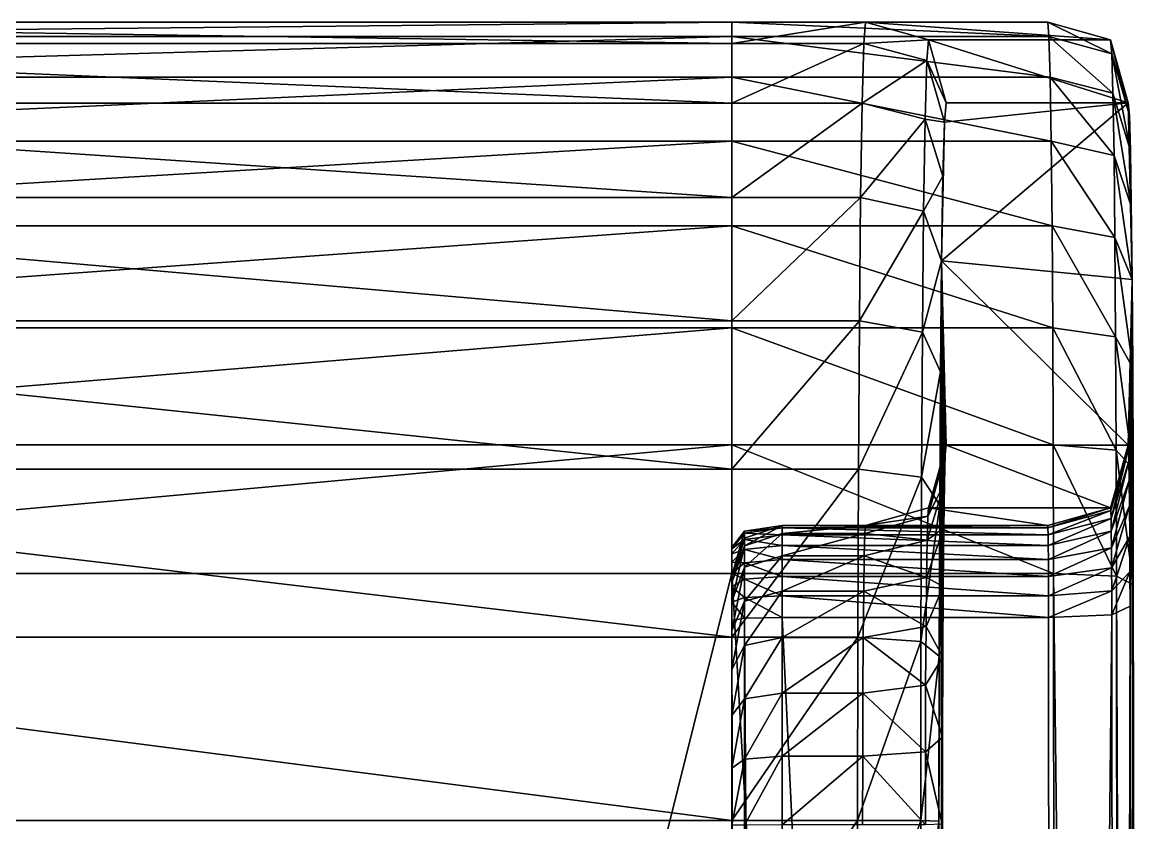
# Model space of a CAD drawing. Header units: metres. Extents: x -3624 to 1108, y -1406 to 909.
# Drawn here: x -671.14 to -648.96, y 893.55 to 909.46 of the extents above; entities that cross this region are included whole.
import ezdxf

# ---------------------------------------------------------------- set-up
doc = ezdxf.new("R2010")
doc.units = ezdxf.units.M

msp = doc.modelspace()

# ---------------------------------------------------------------- linework, layer by layer
for points in [[(-657.045, 909.458, 366.669), (-657.045, 909.176, 369.26), (-685.227, 909.176, 369.26)], [(-685.227, 909.176, 369.26), (-685.227, 909.458, 366.669), (-657.045, 909.458, 366.669)], [(-657.045, 909.458, -2.001), (-657.045, 909.458, 366.669), (-685.227, 909.458, 366.669)], [(-685.227, 909.458, 366.669), (-685.227, 909.458, -2.001), (-657.045, 909.458, -2.001)], [(-657.045, 909.04, -5.647), (-657.045, 909.458, -2.001), (-685.227, 909.458, -2.001)], [(-685.227, 909.458, -2.001), (-685.227, 909.04, -5.647), (-657.045, 909.04, -5.647)], [(-657.045, 909.458, 366.669), (-650.77, 909.458, 366.669), (-650.745, 909.176, 369.26)], [(-650.745, 909.176, 369.26), (-657.045, 909.176, 369.26), (-657.045, 909.458, 366.669)], [(-657.045, 909.458, -2.001), (-654.388, 909.458, -2.001), (-650.77, 909.458, 366.669)], [(-650.77, 909.458, 366.669), (-657.045, 909.458, 366.669), (-657.045, 909.458, -2.001)], [(-657.045, 909.04, -5.647), (-654.424, 909.04, -5.647), (-654.388, 909.458, -2.001)], [(-654.388, 909.458, -2.001), (-657.045, 909.458, -2.001), (-657.045, 909.04, -5.647)], [(-653.138, 909.108, -1.994), (-654.388, 909.458, -2.001), (-654.424, 909.04, -5.647)], [(-649.521, 909.108, 366.638), (-650.77, 909.458, 366.669), (-654.388, 909.458, -2.001)], [(-654.388, 909.458, -2.001), (-653.138, 909.108, -1.994), (-649.521, 909.108, 366.638)], [(-649.496, 908.832, 369.173), (-650.745, 909.176, 369.26), (-650.77, 909.458, 366.669)], [(-650.77, 909.458, 366.669), (-649.521, 909.108, 366.638), (-649.496, 908.832, 369.173)], [(-657.045, 909.176, 369.26), (-657.045, 908.37, 371.663), (-685.227, 908.37, 371.663)], [(-685.227, 908.37, 371.663), (-685.227, 909.176, 369.26), (-657.045, 909.176, 369.26)], [(-657.045, 909.176, 369.26), (-650.745, 909.176, 369.26), (-650.721, 908.37, 371.663)], [(-650.721, 908.37, 371.663), (-657.045, 908.37, 371.663), (-657.045, 909.176, 369.26)], [(-654.424, 909.04, -5.647), (-653.173, 908.697, -5.579), (-653.138, 909.108, -1.994)], [(-652.787, 907.858, -1.926), (-653.138, 909.108, -1.994), (-653.173, 908.697, -5.579)], [(-649.171, 907.858, 366.567), (-649.521, 909.108, 366.638), (-653.138, 909.108, -1.994)], [(-653.138, 909.108, -1.994), (-652.787, 907.858, -1.926), (-649.171, 907.858, 366.567)], [(-649.473, 908.05, 371.504), (-650.721, 908.37, 371.663), (-650.745, 909.176, 369.26)], [(-650.745, 909.176, 369.26), (-649.496, 908.832, 369.173), (-649.473, 908.05, 371.504)], [(-649.148, 907.604, 368.9), (-649.496, 908.832, 369.173), (-649.521, 909.108, 366.638)], [(-649.521, 909.108, 366.638), (-649.171, 907.858, 366.567), (-649.148, 907.604, 368.9)], [(-657.045, 907.849, -8.997), (-657.045, 909.04, -5.647), (-685.227, 909.04, -5.647)], [(-685.227, 909.04, -5.647), (-685.227, 907.849, -8.997), (-657.045, 907.849, -8.997)], [(-657.045, 907.849, -8.997), (-654.457, 907.849, -8.997), (-654.424, 909.04, -5.647)], [(-654.424, 909.04, -5.647), (-657.045, 909.04, -5.647), (-657.045, 907.849, -8.997)], [(-653.173, 908.697, -5.579), (-654.424, 909.04, -5.647), (-654.457, 907.849, -8.997)], [(-654.457, 907.849, -8.997), (-653.205, 907.532, -8.856), (-653.173, 908.697, -5.579)], [(-652.821, 907.471, -5.298), (-653.173, 908.697, -5.579), (-653.205, 907.532, -8.856)], [(-653.173, 908.697, -5.579), (-652.821, 907.471, -5.298), (-652.787, 907.858, -1.926)], [(-649.128, 906.907, 370.978), (-649.473, 908.05, 371.504), (-649.496, 908.832, 369.173)], [(-649.496, 908.832, 369.173), (-649.148, 907.604, 368.9), (-649.128, 906.907, 370.978)], [(-657.045, 908.37, 371.663), (-657.045, 907.097, 373.813), (-685.227, 907.097, 373.813)], [(-685.227, 907.097, 373.813), (-685.227, 908.37, 371.663), (-657.045, 908.37, 371.663)], [(-657.045, 908.37, 371.663), (-650.721, 908.37, 371.663), (-650.7, 907.097, 373.813)], [(-650.7, 907.097, 373.813), (-657.045, 907.097, 373.813), (-657.045, 908.37, 371.663)], [(-649.452, 906.814, 373.591), (-650.7, 907.097, 373.813), (-650.721, 908.37, 371.663)], [(-650.721, 908.37, 371.663), (-649.473, 908.05, 371.504), (-649.452, 906.814, 373.591)], [(-649.11, 905.805, 372.839), (-649.452, 906.814, 373.591), (-649.473, 908.05, 371.504)], [(-649.473, 908.05, 371.504), (-649.128, 906.907, 370.978), (-649.11, 905.805, 372.839)], [(-657.045, 905.978, -11.958), (-657.045, 907.849, -8.997), (-685.227, 907.849, -8.997)], [(-685.227, 907.849, -8.997), (-685.227, 905.978, -11.958), (-657.045, 905.978, -11.958)], [(-657.045, 905.978, -11.958), (-654.486, 905.978, -11.958), (-654.457, 907.849, -8.997)], [(-654.457, 907.849, -8.997), (-657.045, 907.849, -8.997), (-657.045, 905.978, -11.958)], [(-653.205, 907.532, -8.856), (-654.457, 907.849, -8.997), (-654.486, 905.978, -11.958)], [(-649.171, 907.858, 366.567), (-652.821, 907.471, -5.298), (-652.876, 904.719, -10.972)], [(-649.094, 904.349, 374.429), (-649.171, 907.858, 366.567), (-652.876, 904.719, -10.972)], [(-649.171, 907.858, 366.567), (-652.787, 907.858, -1.926), (-652.821, 907.471, -5.298)], [(-649.128, 906.907, 370.978), (-649.148, 907.604, 368.9), (-649.171, 907.858, 366.567)], [(-649.094, 904.349, 374.429), (-649.128, 906.907, 370.978), (-649.171, 907.858, 366.567)], [(-654.486, 905.978, -11.958), (-653.234, 905.703, -11.751), (-653.205, 907.532, -8.856)], [(-652.85, 906.401, -8.309), (-653.205, 907.532, -8.856), (-653.234, 905.703, -11.751)], [(-653.205, 907.532, -8.856), (-652.85, 906.401, -8.309), (-652.821, 907.471, -5.298)], [(-652.821, 907.471, -5.298), (-652.85, 906.401, -8.309), (-652.876, 904.719, -10.972)], [(-657.045, 907.097, 373.813), (-657.045, 905.416, 375.648), (-685.227, 905.416, 375.648)], [(-685.227, 905.416, 375.648), (-685.227, 907.097, 373.813), (-657.045, 907.097, 373.813)], [(-657.045, 907.097, 373.813), (-650.7, 907.097, 373.813), (-650.682, 905.416, 375.648)], [(-650.682, 905.416, 375.648), (-657.045, 905.416, 375.648), (-657.045, 907.097, 373.813)], [(-649.435, 905.182, 375.372), (-650.682, 905.416, 375.648), (-650.7, 907.097, 373.813)], [(-650.7, 907.097, 373.813), (-649.452, 906.814, 373.591), (-649.435, 905.182, 375.372)], [(-649.094, 904.349, 374.429), (-649.11, 905.805, 372.839), (-649.128, 906.907, 370.978)], [(-649.094, 904.349, 374.429), (-649.435, 905.182, 375.372), (-649.452, 906.814, 373.591)], [(-649.452, 906.814, 373.591), (-649.11, 905.805, 372.839), (-649.094, 904.349, 374.429)], [(-653.234, 905.703, -11.751), (-652.876, 904.719, -10.972), (-652.85, 906.401, -8.309)], [(-657.045, 903.524, -14.434), (-657.045, 905.978, -11.958), (-685.227, 905.978, -11.958)], [(-685.227, 905.978, -11.958), (-685.227, 903.524, -14.434), (-657.045, 903.524, -14.434)], [(-657.045, 903.524, -14.434), (-654.51, 903.524, -14.434), (-654.486, 905.978, -11.958)], [(-654.486, 905.978, -11.958), (-657.045, 905.978, -11.958), (-657.045, 903.524, -14.434)], [(-653.234, 905.703, -11.751), (-654.486, 905.978, -11.958), (-654.51, 903.524, -14.434)], [(-654.51, 903.524, -14.434), (-653.258, 903.302, -14.173), (-653.234, 905.703, -11.751)], [(-652.876, 904.719, -10.972), (-653.234, 905.703, -11.751), (-653.258, 903.302, -14.173)], [(-657.045, 905.416, 375.648), (-657.045, 903.384, 377.104), (-685.227, 903.384, 377.104)], [(-685.227, 903.384, 377.104), (-685.227, 905.416, 375.648), (-657.045, 905.416, 375.648)], [(-657.045, 905.416, 375.648), (-650.682, 905.416, 375.648), (-650.668, 903.384, 377.104)], [(-650.668, 903.384, 377.104), (-657.045, 903.384, 377.104), (-657.045, 905.416, 375.648)], [(-649.421, 903.21, 376.785), (-650.668, 903.384, 377.104), (-650.682, 905.416, 375.648)], [(-650.682, 905.416, 375.648), (-649.435, 905.182, 375.372), (-649.421, 903.21, 376.785)], [(-649.082, 902.59, 375.689), (-649.421, 903.21, 376.785), (-649.435, 905.182, 375.372)], [(-649.435, 905.182, 375.372), (-649.094, 904.349, 374.429), (-649.082, 902.59, 375.689)], [(-653.258, 903.302, -14.173), (-652.898, 902.511, -13.2), (-652.876, 904.719, -10.972)], [(-652.876, 904.719, -10.972), (-652.915, 899.863, -14.904), (-652.929, 893.584, -16.406)], [(-652.876, 904.719, -10.972), (-652.929, 893.584, -16.406), (-652.878, 882.355, -11.167)], [(-652.876, 904.719, -10.972), (-652.898, 902.511, -13.2), (-652.915, 899.863, -14.904)], [(-652.861, 895.254, -9.413), (-652.876, 904.719, -10.972), (-652.878, 882.355, -11.167)], [(-649.169, 901.059, 366.74), (-649.094, 904.349, 374.429), (-652.876, 904.719, -10.972)], [(-652.789, 901.059, -2.109), (-649.169, 901.059, 366.74), (-652.876, 904.719, -10.972)], [(-652.805, 900.87, -3.748), (-652.789, 901.059, -2.109), (-652.876, 904.719, -10.972)], [(-652.821, 900.303, -5.344), (-652.805, 900.87, -3.748), (-652.876, 904.719, -10.972)], [(-652.835, 899.413, -6.753), (-652.821, 900.303, -5.344), (-652.876, 904.719, -10.972)], [(-652.846, 898.246, -7.929), (-652.835, 899.413, -6.753), (-652.876, 904.719, -10.972)], [(-652.855, 896.845, -8.831), (-652.846, 898.246, -7.929), (-652.876, 904.719, -10.972)], [(-652.861, 895.254, -9.413), (-652.855, 896.845, -8.831), (-652.876, 904.719, -10.972)], [(-649.169, 901.059, 366.74), (-649.163, 900.983, 367.43), (-649.094, 904.349, 374.429)], [(-649.163, 900.983, 367.43), (-649.156, 900.74, 368.155), (-649.094, 904.349, 374.429)], [(-649.156, 900.74, 368.155), (-649.149, 900.357, 368.802), (-649.094, 904.349, 374.429)], [(-649.149, 900.357, 368.802), (-649.144, 899.852, 369.353), (-649.094, 904.349, 374.429)], [(-649.144, 899.852, 369.353), (-649.139, 899.24, 369.791), (-649.094, 904.349, 374.429)], [(-649.139, 899.24, 369.791), (-649.136, 898.539, 370.097), (-649.094, 904.349, 374.429)], [(-649.136, 898.539, 370.097), (-649.135, 897.858, 370.232), (-649.094, 904.349, 374.429)], [(-649.135, 897.858, 370.232), (-649.039, 785.295, 380.079), (-649.094, 904.349, 374.429)], [(-649.073, 900.581, 376.565), (-649.082, 902.59, 375.689), (-649.094, 904.349, 374.429)], [(-648.972, 785.897, 386.853), (-649.073, 900.581, 376.565), (-649.094, 904.349, 374.429)], [(-648.963, 771.043, 387.781), (-648.972, 785.897, 386.853), (-649.094, 904.349, 374.429)], [(-649.031, 774.42, 380.827), (-648.963, 771.043, 387.781), (-649.094, 904.349, 374.429)], [(-649.033, 778.05, 380.623), (-649.031, 774.42, 380.827), (-649.094, 904.349, 374.429)], [(-649.036, 781.677, 380.374), (-649.033, 778.05, 380.623), (-649.094, 904.349, 374.429)], [(-649.039, 785.295, 380.079), (-649.036, 781.677, 380.374), (-649.094, 904.349, 374.429)], [(-657.045, 900.579, -16.33), (-657.045, 903.524, -14.434), (-685.227, 903.524, -14.434)], [(-685.227, 903.524, -14.434), (-685.227, 900.579, -16.33), (-657.045, 900.579, -16.33)], [(-657.045, 903.384, 377.104), (-657.045, 901.061, 378.117), (-685.227, 901.061, 378.117)], [(-685.227, 901.061, 378.117), (-685.227, 903.384, 377.104), (-657.045, 903.384, 377.104)], [(-657.045, 900.579, -16.33), (-654.529, 900.579, -16.33), (-654.51, 903.524, -14.434)], [(-654.51, 903.524, -14.434), (-657.045, 903.524, -14.434), (-657.045, 900.579, -16.33)], [(-657.045, 903.384, 377.104), (-650.668, 903.384, 377.104), (-650.658, 901.061, 378.117)], [(-650.658, 901.061, 378.117), (-657.045, 901.061, 378.117), (-657.045, 903.384, 377.104)], [(-653.258, 903.302, -14.173), (-654.51, 903.524, -14.434), (-654.529, 900.579, -16.33)], [(-649.411, 900.956, 377.768), (-650.658, 901.061, 378.117), (-650.668, 903.384, 377.104)], [(-650.668, 903.384, 377.104), (-649.421, 903.21, 376.785), (-649.411, 900.956, 377.768)], [(-654.529, 900.579, -16.33), (-653.276, 900.422, -16.027), (-653.258, 903.302, -14.173)], [(-652.898, 902.511, -13.2), (-653.258, 903.302, -14.173), (-653.276, 900.422, -16.027)], [(-649.073, 900.581, 376.565), (-649.411, 900.956, 377.768), (-649.421, 903.21, 376.785)], [(-649.421, 903.21, 376.785), (-649.082, 902.59, 375.689), (-649.073, 900.581, 376.565)], [(-653.276, 900.422, -16.027), (-652.915, 899.863, -14.904), (-652.898, 902.511, -13.2)], [(-657.045, 901.061, 378.117), (-657.045, 898.504, 378.623), (-685.227, 898.504, 378.623)], [(-685.227, 898.504, 378.623), (-685.227, 901.061, 378.117), (-657.045, 901.061, 378.117)], [(-657.045, 901.061, 378.117), (-650.658, 901.061, 378.117), (-650.653, 898.504, 378.623)], [(-650.653, 898.504, 378.623), (-657.045, 898.504, 378.623), (-657.045, 901.061, 378.117)], [(-652.789, 901.059, -2.109), (-653.138, 899.809, -2.034), (-649.52, 899.809, 366.676)], [(-653.138, 899.809, -2.034), (-652.789, 901.059, -2.109), (-652.805, 900.87, -3.748)], [(-649.52, 899.809, 366.676), (-649.169, 901.059, 366.74), (-652.789, 901.059, -2.109)], [(-649.406, 898.455, 378.264), (-650.653, 898.504, 378.623), (-650.658, 901.061, 378.117)], [(-650.658, 901.061, 378.117), (-649.411, 900.956, 377.768), (-649.406, 898.455, 378.264)], [(-649.169, 901.059, 366.74), (-649.52, 899.809, 366.676), (-649.515, 899.755, 367.164)], [(-649.515, 899.755, 367.164), (-649.163, 900.983, 367.43), (-649.169, 901.059, 366.74)], [(-649.163, 900.983, 367.43), (-649.515, 899.755, 367.164), (-649.511, 899.597, 367.635)], [(-649.511, 899.597, 367.635), (-649.156, 900.74, 368.155), (-649.163, 900.983, 367.43)], [(-649.069, 898.278, 377.021), (-649.406, 898.455, 378.264), (-649.411, 900.956, 377.768)], [(-649.411, 900.956, 377.768), (-649.073, 900.581, 376.565), (-649.069, 898.278, 377.021)], [(-652.805, 900.87, -3.748), (-653.152, 899.645, -3.46), (-653.138, 899.809, -2.034)], [(-653.152, 899.645, -3.46), (-652.805, 900.87, -3.748), (-652.821, 900.303, -5.344)], [(-649.156, 900.74, 368.155), (-649.511, 899.597, 367.635), (-649.507, 899.347, 368.057)], [(-649.507, 899.347, 368.057), (-649.149, 900.357, 368.802), (-649.156, 900.74, 368.155)], [(-657.045, 897.239, -17.551), (-657.045, 900.579, -16.33), (-685.227, 900.579, -16.33)], [(-685.227, 900.579, -16.33), (-685.227, 897.239, -17.551), (-657.045, 897.239, -17.551)], [(-657.045, 897.239, -17.551), (-654.541, 897.239, -17.551), (-654.529, 900.579, -16.33)], [(-654.529, 900.579, -16.33), (-657.045, 900.579, -16.33), (-657.045, 897.239, -17.551)], [(-653.276, 900.422, -16.027), (-654.529, 900.579, -16.33), (-654.541, 897.239, -17.551)], [(-648.972, 785.897, 386.853), (-649.069, 898.278, 377.021), (-649.073, 900.581, 376.565)], [(-654.541, 897.239, -17.551), (-653.287, 897.156, -17.221), (-653.276, 900.422, -16.027)], [(-652.915, 899.863, -14.904), (-653.276, 900.422, -16.027), (-653.287, 897.156, -17.221)], [(-652.821, 900.303, -5.344), (-653.166, 899.171, -4.791), (-653.152, 899.645, -3.46)], [(-653.166, 899.171, -4.791), (-652.821, 900.303, -5.344), (-652.835, 899.413, -6.753)], [(-649.149, 900.357, 368.802), (-649.507, 899.347, 368.057), (-649.503, 899.018, 368.416)], [(-649.503, 899.018, 368.416), (-649.144, 899.852, 369.353), (-649.149, 900.357, 368.802)], [(-653.138, 899.809, -2.034), (-654.388, 899.458, -2.001), (-650.77, 899.458, 366.669)], [(-654.388, 899.458, -2.001), (-653.138, 899.809, -2.034), (-653.152, 899.645, -3.46)], [(-653.287, 897.156, -17.221), (-652.926, 896.861, -16.001), (-652.915, 899.863, -14.904)], [(-650.77, 899.458, 366.669), (-649.52, 899.809, 366.676), (-653.138, 899.809, -2.034)], [(-652.915, 899.863, -14.904), (-652.926, 896.861, -16.001), (-652.929, 893.584, -16.406)], [(-649.52, 899.809, 366.676), (-650.77, 899.458, 366.669), (-650.766, 899.412, 367.101)], [(-650.766, 899.412, 367.101), (-649.515, 899.755, 367.164), (-649.52, 899.809, 366.676)], [(-649.144, 899.852, 369.353), (-649.503, 899.018, 368.416), (-649.5, 898.62, 368.702)], [(-649.5, 898.62, 368.702), (-649.139, 899.24, 369.791), (-649.144, 899.852, 369.353)], [(-653.152, 899.645, -3.46), (-654.402, 899.302, -3.368), (-654.388, 899.458, -2.001)], [(-654.402, 899.302, -3.368), (-653.152, 899.645, -3.46), (-653.166, 899.171, -4.791)], [(-649.515, 899.755, 367.164), (-650.766, 899.412, 367.101), (-650.762, 899.277, 367.501)], [(-650.762, 899.277, 367.501), (-649.511, 899.597, 367.635), (-649.515, 899.755, 367.164)], [(-649.511, 899.597, 367.635), (-650.762, 899.277, 367.501), (-650.759, 899.065, 367.86)], [(-650.759, 899.065, 367.86), (-649.507, 899.347, 368.057), (-649.511, 899.597, 367.635)], [(-656.795, 899.308, 367.078), (-656.795, 899.35, 366.663), (-657.045, 899.025, 366.646)], [(-656.795, 899.35, 366.663), (-656.795, 899.208, -1.987), (-657.045, 898.458, -1.944)], [(-657.045, 898.458, -1.944), (-657.045, 899.025, 366.646), (-656.795, 899.35, 366.663)], [(-656.045, 899.412, 367.101), (-656.045, 899.458, 366.669), (-656.795, 899.35, 366.663)], [(-656.045, 899.458, 366.669), (-656.045, 899.458, -2.001), (-656.795, 899.208, -1.987)], [(-656.795, 899.208, -1.987), (-656.795, 899.35, 366.663), (-656.045, 899.458, 366.669)], [(-656.045, 899.458, -2.001), (-656.045, 899.302, -3.368), (-656.795, 899.057, -3.311)], [(-656.795, 899.057, -3.311), (-656.795, 899.208, -1.987), (-656.045, 899.458, -2.001)], [(-656.045, 899.277, 367.501), (-656.045, 899.412, 367.101), (-656.795, 899.308, 367.078)], [(-656.795, 899.35, 366.663), (-656.795, 899.308, 367.078), (-656.045, 899.412, 367.101)], [(-654.388, 899.458, -2.001), (-654.402, 899.302, -3.368), (-656.045, 899.302, -3.368)], [(-656.045, 899.302, -3.368), (-656.045, 899.458, -2.001), (-654.388, 899.458, -2.001)], [(-650.77, 899.458, 366.669), (-654.388, 899.458, -2.001), (-656.045, 899.458, -2.001)], [(-656.045, 899.458, -2.001), (-656.045, 899.458, 366.669), (-650.77, 899.458, 366.669)], [(-650.766, 899.412, 367.101), (-650.77, 899.458, 366.669), (-656.045, 899.458, 366.669)], [(-656.045, 899.458, 366.669), (-656.045, 899.412, 367.101), (-650.766, 899.412, 367.101)], [(-650.762, 899.277, 367.501), (-650.766, 899.412, 367.101), (-656.045, 899.412, 367.101)], [(-656.045, 899.412, 367.101), (-656.045, 899.277, 367.501), (-650.762, 899.277, 367.501)], [(-652.835, 899.413, -6.753), (-653.177, 898.429, -5.966), (-653.166, 899.171, -4.791)], [(-653.177, 898.429, -5.966), (-652.835, 899.413, -6.753), (-652.846, 898.246, -7.929)], [(-649.507, 899.347, 368.057), (-650.759, 899.065, 367.86), (-650.756, 898.784, 368.165)], [(-650.756, 898.784, 368.165), (-649.503, 899.018, 368.416), (-649.507, 899.347, 368.057)], [(-656.795, 899.182, 367.458), (-656.795, 899.308, 367.078), (-657.045, 898.999, 367.01)], [(-657.045, 899.025, 366.646), (-657.045, 898.999, 367.01), (-656.795, 899.308, 367.078)], [(-656.795, 899.208, -1.987), (-656.795, 899.057, -3.311), (-657.045, 898.321, -3.141)], [(-657.045, 898.321, -3.141), (-657.045, 898.458, -1.944), (-656.795, 899.208, -1.987)], [(-656.795, 898.981, 367.798), (-656.795, 899.182, 367.458), (-657.045, 898.898, 367.328)], [(-657.045, 898.999, 367.01), (-657.045, 898.898, 367.328), (-656.795, 899.182, 367.458)], [(-656.795, 899.308, 367.078), (-656.795, 899.182, 367.458), (-656.045, 899.277, 367.501)], [(-656.045, 899.302, -3.368), (-656.045, 898.855, -4.624), (-656.795, 898.629, -4.514)], [(-656.795, 898.629, -4.514), (-656.795, 899.057, -3.311), (-656.045, 899.302, -3.368)], [(-656.045, 899.065, 367.86), (-656.045, 899.277, 367.501), (-656.795, 899.182, 367.458)], [(-656.795, 899.182, 367.458), (-656.795, 898.981, 367.798), (-656.045, 899.065, 367.86)], [(-654.402, 899.302, -3.368), (-654.414, 898.855, -4.624), (-656.045, 898.855, -4.624)], [(-656.045, 898.855, -4.624), (-656.045, 899.302, -3.368), (-654.402, 899.302, -3.368)], [(-650.759, 899.065, 367.86), (-650.762, 899.277, 367.501), (-656.045, 899.277, 367.501)], [(-656.045, 899.277, 367.501), (-656.045, 899.065, 367.86), (-650.759, 899.065, 367.86)], [(-653.166, 899.171, -4.791), (-654.414, 898.855, -4.624), (-654.402, 899.302, -3.368)], [(-654.414, 898.855, -4.624), (-653.166, 899.171, -4.791), (-653.177, 898.429, -5.966)], [(-649.139, 899.24, 369.791), (-649.5, 898.62, 368.702), (-649.498, 898.164, 368.901)], [(-649.498, 898.164, 368.901), (-649.136, 898.539, 370.097), (-649.139, 899.24, 369.791)], [(-656.795, 899.057, -3.311), (-656.795, 898.629, -4.514), (-657.045, 897.95, -4.184)], [(-657.045, 897.95, -4.184), (-657.045, 898.321, -3.141), (-656.795, 899.057, -3.311)], [(-657.045, 785.077, 377.504), (-657.045, 898.999, 367.01), (-657.045, 899.025, 366.646)], [(-657.045, 508.727, 368.046), (-657.045, 785.077, 377.504), (-657.045, 899.025, 366.646)], [(-657.045, 899.025, 366.646), (-657.045, 898.458, -1.944), (-657.045, 898.321, -3.141)], [(-657.045, 899.025, 366.646), (-657.045, 898.321, -3.141), (-657.045, 897.366, -5.108)], [(-657.045, 899.025, 366.646), (-657.045, 897.366, -5.108), (-657.045, 893.502, -6.995)], [(-657.045, 899.025, 366.646), (-657.045, 893.502, -6.995), (-657.045, 882.01, 353.706)], [(-657.045, 899.025, 366.646), (-657.045, 882.01, 353.706), (-657.045, 881.919, 354.549)], [(-657.045, 899.025, 366.646), (-657.045, 881.919, 354.549), (-657.045, 881.704, 355.386)], [(-657.045, 899.025, 366.646), (-657.045, 881.704, 355.386), (-657.045, 881.372, 356.176)], [(-657.045, 899.025, 366.646), (-657.045, 881.372, 356.176), (-657.045, 880.93, 356.906)], [(-657.045, 899.025, 366.646), (-657.045, 880.93, 356.906), (-657.045, 880.384, 357.567)], [(-657.045, 899.025, 366.646), (-657.045, 880.384, 357.567), (-657.045, 879.744, 358.146)], [(-657.045, 899.025, 366.646), (-657.045, 879.744, 358.146), (-657.045, 879.014, 358.633)], [(-657.045, 899.025, 366.646), (-657.045, 879.014, 358.633), (-657.045, 878.211, 358.984)], [(-657.045, 899.025, 366.646), (-657.045, 878.211, 358.984), (-657.045, 877.377, 359.211)], [(-657.045, 899.025, 366.646), (-657.045, 877.377, 359.211), (-657.045, 876.527, 359.314)], [(-657.045, 899.025, 366.646), (-657.045, 876.527, 359.314), (-657.045, 875.673, 359.291)], [(-657.045, 899.025, 366.646), (-657.045, 875.673, 359.291), (-657.045, 874.83, 359.144)], [(-657.045, 508.727, 368.046), (-657.045, 899.025, 366.646), (-657.045, 874.83, 359.144)], [(-657.045, 785.077, 377.504), (-657.045, 898.898, 367.328), (-657.045, 898.999, 367.01)], [(-656.795, 898.716, 368.088), (-656.795, 898.981, 367.798), (-657.045, 898.731, 367.612)], [(-657.045, 898.898, 367.328), (-657.045, 898.731, 367.612), (-656.795, 898.981, 367.798)], [(-656.045, 898.784, 368.165), (-656.045, 899.065, 367.86), (-656.795, 898.981, 367.798)], [(-656.795, 898.981, 367.798), (-656.795, 898.716, 368.088), (-656.045, 898.784, 368.165)], [(-650.756, 898.784, 368.165), (-650.759, 899.065, 367.86), (-656.045, 899.065, 367.86)], [(-656.045, 899.065, 367.86), (-656.045, 898.784, 368.165), (-650.756, 898.784, 368.165)], [(-649.503, 899.018, 368.416), (-650.756, 898.784, 368.165), (-650.753, 898.446, 368.408)], [(-650.753, 898.446, 368.408), (-649.5, 898.62, 368.702), (-649.503, 899.018, 368.416)], [(-657.045, 785.077, 377.504), (-657.045, 898.731, 367.612), (-657.045, 898.898, 367.328)], [(-657.045, 785.077, 377.504), (-657.045, 898.509, 367.855), (-657.045, 898.731, 367.612)], [(-657.045, 898.731, 367.612), (-657.045, 898.509, 367.855), (-656.795, 898.716, 368.088)], [(-656.795, 898.395, 368.318), (-656.795, 898.716, 368.088), (-657.045, 898.509, 367.855)], [(-656.045, 898.855, -4.624), (-656.045, 898.153, -5.735), (-656.795, 897.957, -5.578)], [(-656.795, 897.957, -5.578), (-656.795, 898.629, -4.514), (-656.045, 898.855, -4.624)], [(-656.045, 898.446, 368.408), (-656.045, 898.784, 368.165), (-656.795, 898.716, 368.088)], [(-656.795, 898.716, 368.088), (-656.795, 898.395, 368.318), (-656.045, 898.446, 368.408)], [(-654.414, 898.855, -4.624), (-654.425, 898.153, -5.735), (-656.045, 898.153, -5.735)], [(-656.045, 898.153, -5.735), (-656.045, 898.855, -4.624), (-654.414, 898.855, -4.624)], [(-650.753, 898.446, 368.408), (-650.756, 898.784, 368.165), (-656.045, 898.784, 368.165)], [(-656.045, 898.784, 368.165), (-656.045, 898.446, 368.408), (-650.753, 898.446, 368.408)], [(-653.177, 898.429, -5.966), (-654.425, 898.153, -5.735), (-654.414, 898.855, -4.624)], [(-657.045, 898.504, 378.623), (-657.045, 786.032, 388.463), (-685.227, 786.032, 388.463)], [(-685.227, 786.032, 388.463), (-685.227, 898.504, 378.623), (-657.045, 898.504, 378.623)], [(-656.795, 898.629, -4.514), (-656.795, 897.957, -5.578), (-657.045, 897.366, -5.108)], [(-657.045, 897.366, -5.108), (-657.045, 897.95, -4.184), (-656.795, 898.629, -4.514)], [(-657.045, 785.077, 377.504), (-657.045, 898.24, 368.046), (-657.045, 898.509, 367.855)], [(-657.045, 898.509, 367.855), (-657.045, 898.24, 368.046), (-656.795, 898.395, 368.318)], [(-657.045, 898.504, 378.623), (-650.653, 898.504, 378.623), (-650.556, 786.032, 388.463)], [(-650.556, 786.032, 388.463), (-657.045, 786.032, 388.463), (-657.045, 898.504, 378.623)], [(-649.5, 898.62, 368.702), (-650.753, 898.446, 368.408), (-650.751, 898.059, 368.577)], [(-650.751, 898.059, 368.577), (-649.498, 898.164, 368.901), (-649.5, 898.62, 368.702)], [(-649.31, 786.003, 388.102), (-650.556, 786.032, 388.463), (-650.653, 898.504, 378.623)], [(-650.653, 898.504, 378.623), (-649.406, 898.455, 378.264), (-649.31, 786.003, 388.102)], [(-649.136, 898.539, 370.097), (-649.498, 898.164, 368.901), (-649.497, 897.682, 368.996)], [(-649.497, 897.682, 368.996), (-649.135, 897.858, 370.232), (-649.136, 898.539, 370.097)], [(-656.795, 898.027, 368.476), (-656.795, 898.395, 368.318), (-657.045, 898.24, 368.046)], [(-657.045, 898.321, -3.141), (-657.045, 897.95, -4.184), (-657.045, 897.366, -5.108)], [(-657.045, 785.077, 377.504), (-657.045, 897.933, 368.174), (-657.045, 898.24, 368.046)], [(-657.045, 898.24, 368.046), (-657.045, 897.933, 368.174), (-656.795, 898.027, 368.476)], [(-656.045, 898.059, 368.577), (-656.045, 898.446, 368.408), (-656.795, 898.395, 368.318)], [(-656.795, 898.395, 368.318), (-656.795, 898.027, 368.476), (-656.045, 898.059, 368.577)], [(-650.751, 898.059, 368.577), (-650.753, 898.446, 368.408), (-656.045, 898.446, 368.408)], [(-656.045, 898.446, 368.408), (-656.045, 898.059, 368.577), (-650.751, 898.059, 368.577)], [(-654.425, 898.153, -5.735), (-653.177, 898.429, -5.966), (-653.187, 897.455, -6.949)], [(-652.846, 898.246, -7.929), (-653.187, 897.455, -6.949), (-653.177, 898.429, -5.966)], [(-653.187, 897.455, -6.949), (-652.846, 898.246, -7.929), (-652.855, 896.845, -8.831)], [(-648.972, 785.897, 386.853), (-649.31, 786.003, 388.102), (-649.406, 898.455, 378.264)], [(-649.406, 898.455, 378.264), (-649.069, 898.278, 377.021), (-648.972, 785.897, 386.853)], [(-656.795, 897.617, 368.554), (-656.795, 898.027, 368.476), (-657.045, 897.933, 368.174)], [(-656.045, 898.153, -5.735), (-656.045, 897.233, -6.663), (-656.795, 897.075, -6.468)], [(-656.795, 897.075, -6.468), (-656.795, 897.957, -5.578), (-656.045, 898.153, -5.735)], [(-656.045, 897.632, 368.661), (-656.045, 898.059, 368.577), (-656.795, 898.027, 368.476)], [(-656.795, 898.027, 368.476), (-656.795, 897.617, 368.554), (-656.045, 897.632, 368.661)], [(-654.425, 898.153, -5.735), (-654.434, 897.233, -6.663), (-656.045, 897.233, -6.663)], [(-656.045, 897.233, -6.663), (-656.045, 898.153, -5.735), (-654.425, 898.153, -5.735)], [(-650.751, 897.632, 368.661), (-650.751, 898.059, 368.577), (-656.045, 898.059, 368.577)], [(-656.045, 898.059, 368.577), (-656.045, 897.632, 368.661), (-650.751, 897.632, 368.661)], [(-653.187, 897.455, -6.949), (-654.434, 897.233, -6.663), (-654.425, 898.153, -5.735)], [(-649.498, 898.164, 368.901), (-650.751, 898.059, 368.577), (-650.751, 897.632, 368.661)], [(-650.751, 897.632, 368.661), (-649.497, 897.682, 368.996), (-649.498, 898.164, 368.901)], [(-656.795, 897.957, -5.578), (-656.795, 897.075, -6.468), (-657.045, 896.6, -5.882)], [(-657.045, 896.6, -5.882), (-657.045, 897.366, -5.108), (-656.795, 897.957, -5.578)], [(-657.045, 785.077, 377.504), (-657.045, 897.571, 368.231), (-657.045, 897.933, 368.174)], [(-657.045, 897.933, 368.174), (-657.045, 897.571, 368.231), (-656.795, 897.617, 368.554)], [(-649.135, 897.858, 370.232), (-649.497, 897.682, 368.996), (-649.401, 785.19, 378.837)], [(-649.401, 785.19, 378.837), (-649.039, 785.295, 380.079), (-649.135, 897.858, 370.232)], [(-656.795, 785.14, 378.252), (-656.795, 897.617, 368.554), (-657.045, 897.571, 368.231)], [(-656.045, 785.161, 378.501), (-656.045, 897.632, 368.661), (-656.795, 897.617, 368.554)], [(-656.795, 897.617, 368.554), (-656.795, 785.14, 378.252), (-656.045, 785.161, 378.501)], [(-650.654, 785.161, 378.501), (-650.751, 897.632, 368.661), (-656.045, 897.632, 368.661)], [(-656.045, 897.632, 368.661), (-656.045, 785.161, 378.501), (-650.654, 785.161, 378.501)], [(-649.497, 897.682, 368.996), (-650.751, 897.632, 368.661), (-650.654, 785.161, 378.501)], [(-650.654, 785.161, 378.501), (-649.401, 785.19, 378.837), (-649.497, 897.682, 368.996)], [(-657.045, 897.571, 368.231), (-657.045, 785.077, 377.504), (-656.795, 785.14, 378.252)], [(-657.045, 897.366, -5.108), (-657.045, 896.6, -5.882), (-657.045, 895.681, -6.473)], [(-657.045, 897.366, -5.108), (-657.045, 895.681, -6.473), (-657.045, 893.502, -6.995)], [(-654.434, 897.233, -6.663), (-653.187, 897.455, -6.949), (-653.194, 896.286, -7.702)], [(-652.855, 896.845, -8.831), (-653.194, 896.286, -7.702), (-653.187, 897.455, -6.949)], [(-657.045, 893.598, -18), (-657.045, 897.239, -17.551), (-685.227, 897.239, -17.551)], [(-685.227, 897.239, -17.551), (-685.227, 893.598, -18), (-657.045, 893.598, -18)], [(-657.045, 893.598, -18), (-654.545, 893.598, -18), (-654.541, 897.239, -17.551)], [(-654.541, 897.239, -17.551), (-657.045, 897.239, -17.551), (-657.045, 893.598, -18)], [(-656.045, 897.233, -6.663), (-656.045, 896.129, -7.374), (-656.795, 896.017, -7.149)], [(-656.795, 896.017, -7.149), (-656.795, 897.075, -6.468), (-656.045, 897.233, -6.663)], [(-654.434, 897.233, -6.663), (-654.441, 896.129, -7.374), (-656.045, 896.129, -7.374)], [(-656.045, 896.129, -7.374), (-656.045, 897.233, -6.663), (-654.434, 897.233, -6.663)], [(-653.287, 897.156, -17.221), (-654.541, 897.239, -17.551), (-654.545, 893.598, -18)], [(-654.545, 893.598, -18), (-653.292, 893.595, -17.66), (-653.287, 897.156, -17.221)], [(-653.194, 896.286, -7.702), (-654.441, 896.129, -7.374), (-654.434, 897.233, -6.663)], [(-652.926, 896.861, -16.001), (-653.287, 897.156, -17.221), (-653.292, 893.595, -17.66)], [(-656.795, 897.075, -6.468), (-656.795, 896.017, -7.149), (-657.045, 895.681, -6.473)], [(-657.045, 895.681, -6.473), (-657.045, 896.6, -5.882), (-656.795, 897.075, -6.468)], [(-653.292, 893.595, -17.66), (-652.929, 893.584, -16.406), (-652.926, 896.861, -16.001)], [(-653.194, 896.286, -7.702), (-652.855, 896.845, -8.831), (-652.861, 895.254, -9.413)], [(-654.441, 896.129, -7.374), (-653.194, 896.286, -7.702), (-653.199, 894.959, -8.187)], [(-652.861, 895.254, -9.413), (-653.199, 894.959, -8.187), (-653.194, 896.286, -7.702)], [(-656.045, 896.129, -7.374), (-656.045, 894.876, -7.832), (-656.795, 894.817, -7.587)], [(-656.795, 894.817, -7.587), (-656.795, 896.017, -7.149), (-656.045, 896.129, -7.374)], [(-654.441, 896.129, -7.374), (-654.445, 894.876, -7.832), (-656.045, 894.876, -7.832)], [(-656.045, 894.876, -7.832), (-656.045, 896.129, -7.374), (-654.441, 896.129, -7.374)], [(-653.199, 894.959, -8.187), (-654.445, 894.876, -7.832), (-654.441, 896.129, -7.374)], [(-656.795, 896.017, -7.149), (-656.795, 894.817, -7.587), (-657.045, 894.64, -6.854)], [(-657.045, 894.64, -6.854), (-657.045, 895.681, -6.473), (-656.795, 896.017, -7.149)], [(-657.045, 895.681, -6.473), (-657.045, 894.64, -6.854), (-657.045, 893.502, -6.995)], [(-653.199, 894.959, -8.187), (-652.861, 895.254, -9.413), (-652.863, 893.525, -9.627)], [(-652.863, 893.525, -9.627), (-652.861, 895.254, -9.413), (-652.878, 882.355, -11.167)], [(-654.445, 894.876, -7.832), (-653.199, 894.959, -8.187), (-653.2, 893.514, -8.366)], [(-652.863, 893.525, -9.627), (-653.2, 893.514, -8.366), (-653.199, 894.959, -8.187)], [(-656.795, 894.817, -7.587), (-656.795, 893.508, -7.749), (-657.045, 893.502, -6.995)], [(-657.045, 893.502, -6.995), (-657.045, 894.64, -6.854), (-656.795, 894.817, -7.587)], [(-656.045, 894.876, -7.832), (-656.045, 893.511, -8.001), (-656.795, 893.508, -7.749)], [(-656.795, 893.508, -7.749), (-656.795, 894.817, -7.587), (-656.045, 894.876, -7.832)], [(-654.445, 894.876, -7.832), (-654.447, 893.511, -8.001), (-656.045, 893.511, -8.001)], [(-656.045, 893.511, -8.001), (-656.045, 894.876, -7.832), (-654.445, 894.876, -7.832)], [(-653.2, 893.514, -8.366), (-654.447, 893.511, -8.001), (-654.445, 894.876, -7.832)], [(-657.045, 889.949, -17.614), (-657.045, 893.598, -18), (-685.227, 893.598, -18)], [(-685.227, 893.598, -18), (-685.227, 889.949, -17.614), (-657.045, 889.949, -17.614)], [(-657.045, 889.949, -17.614), (-654.541, 889.949, -17.614), (-654.545, 893.598, -18)], [(-654.545, 893.598, -18), (-657.045, 893.598, -18), (-657.045, 889.949, -17.614)], [(-653.292, 893.595, -17.66), (-654.545, 893.598, -18), (-654.541, 889.949, -17.614)], [(-654.541, 889.949, -17.614), (-653.288, 890.026, -17.283), (-653.292, 893.595, -17.66)], [(-652.929, 893.584, -16.406), (-653.292, 893.595, -17.66), (-653.288, 890.026, -17.283)], [(-653.288, 890.026, -17.283), (-652.926, 890.299, -16.058), (-652.929, 893.584, -16.406)], [(-652.929, 893.584, -16.406), (-652.926, 890.299, -16.058), (-652.916, 887.28, -15.014)], [(-652.929, 893.584, -16.406), (-652.916, 887.28, -15.014), (-652.878, 882.355, -11.167)]]:
    msp.add_3dface(points)

doc.saveas('drawing.dxf')
